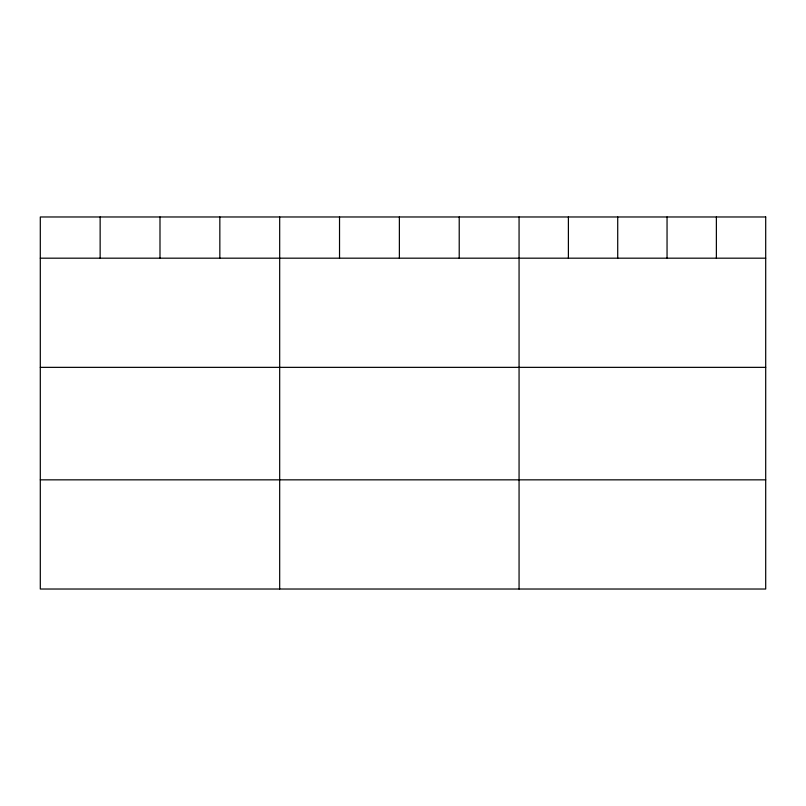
<?xml version="1.0" encoding="UTF-8"?>
<svg xmlns="http://www.w3.org/2000/svg" width="806" height="806" viewBox="0 0 806 806"><rect width="100%" height="100%" fill="white"/><g stroke="black" fill="none" stroke-linecap="round" stroke-linejoin="round"><path stroke-width="1.21" d="M40.3 258.182L765.7 258.182M40.3 367.355L765.7 367.355M40.3 479.842L765.7 479.842M716.373 216.975L716.373 258.182M667.046 216.975L667.046 258.182M617.718 216.975L617.718 258.182M568.391 216.975L568.391 258.182M519.064 216.975L519.064 589.025M459.219 216.975L459.219 258.182M399.373 216.975L399.373 258.182M339.528 216.975L339.528 258.182M279.682 216.975L279.682 589.025M219.837 216.975L219.837 258.182M159.991 216.975L159.991 258.182M100.146 216.975L100.146 258.182M765.7 216.975L40.3 216.975L40.3 589.025L765.7 589.025L765.7 216.975"/></g></svg>
